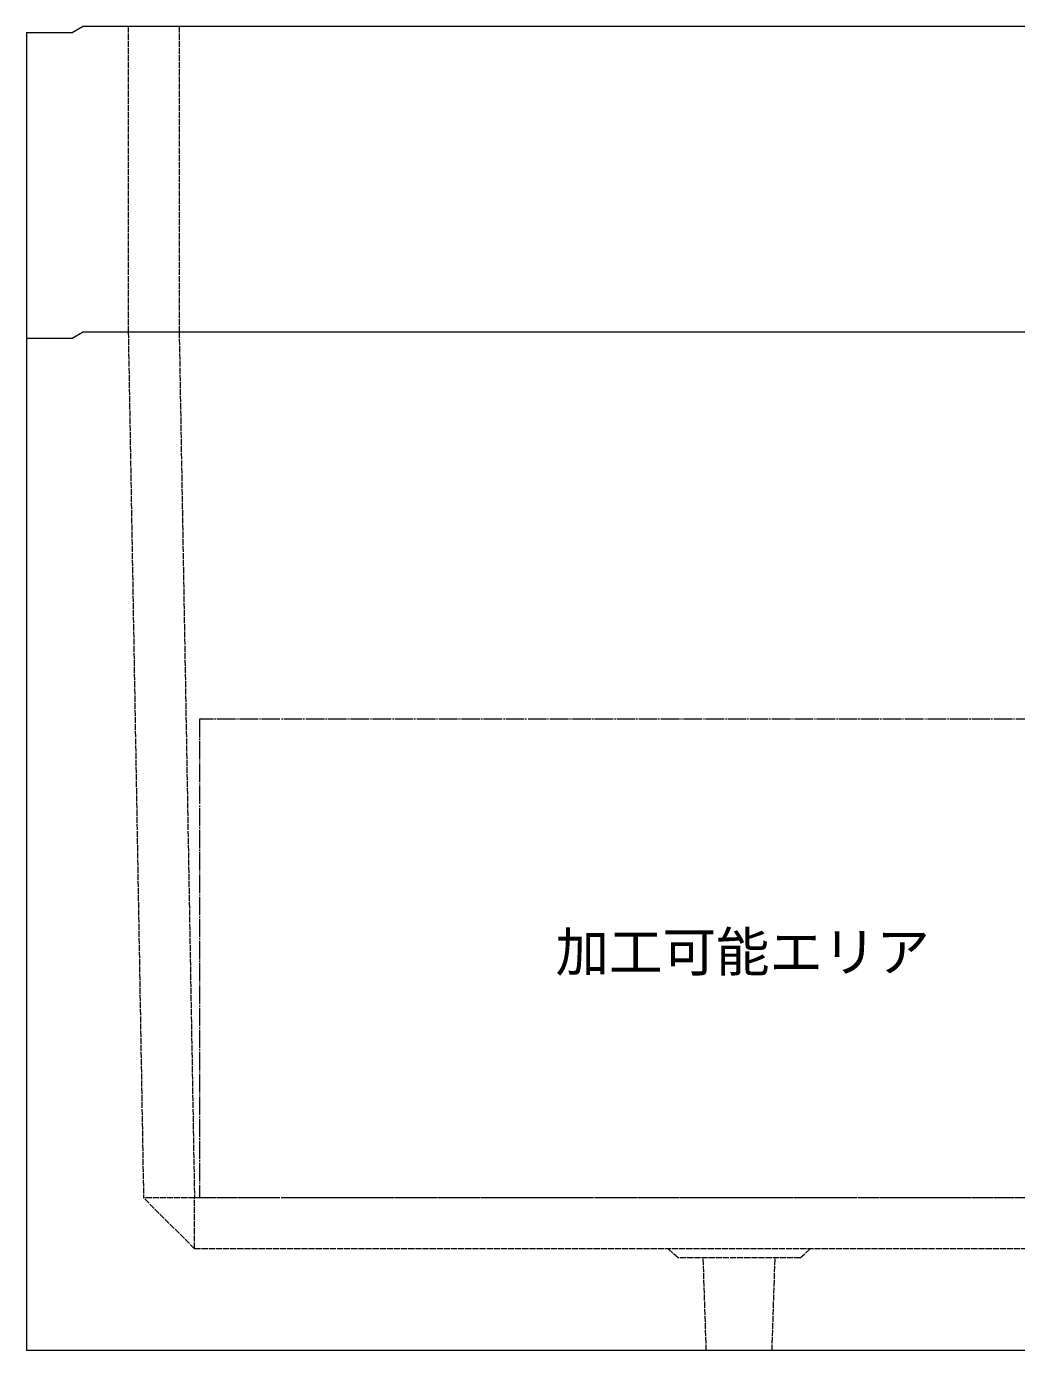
# Model space of a CAD drawing. Units: millimetres, scale not verified. Extents: x -3712 to 3712, y -2625 to 2625.
# Drawn here: x -738 to 235, y -1425 to -125 of the extents above; entities that cross this region are included whole.
import ezdxf
from ezdxf.enums import TextEntityAlignment as Align

# ---------------------------------------------------------------- set-up
doc = ezdxf.new("R2010")
doc.units = ezdxf.units.MM
doc.header["$LTSCALE"] = 10
doc.linetypes.add('LONG_DASHED1', pattern=[7, 6, -1])
doc.linetypes.add('LONG_DOUBLE_CHAIN', pattern=[21.8, 18, -1, 0.6, -0.6, 0.6, -1])
doc.layers.add('0-7_D-STR-STR5', color=1, linetype='LONG_DOUBLE_CHAIN', lineweight=9)
doc.layers.add('0-8_D-STR', color=7, linetype='Continuous', lineweight=9)
doc.styles.add('ＭＳ ゴシック', font='')
doc.styles.get('ＭＳ ゴシック').set_extended_font_data('MS Gothic')

# ---------------------------------------------------------------- blocks, each defined once
blk = doc.blocks.new('A$C3DAA399E')
at = {"layer": '0-7_D-STR-STR5'}
blk.add_line((5300, -8500), (-5300, -8500), dxfattribs=at)
blk.add_lwpolyline([(5300, -3800), (-5300, -3800), (-5300, -8500)], dxfattribs=at)
at = {"layer": '0-8_D-STR'}
for p, q in [((-6550, -60), (-6450, 0)), ((-7000, -60), (-7000, -10000)), ((-7000, -60), (-6550, -60)), ((7000, -10000), (-7000, -10000))]:
    blk.add_line(p, q, dxfattribs=at)
at = {"layer": '0-8_D-STR', "linetype": 'LONG_DASHED1'}
for p, q in [((-6000, 0), (-5850, -8500)), ((-5500, 0), (-5350, -8500)), ((-5350, -9000), (-5850, -8500)), ((5850, -8500), (-5850, -8500)), ((-5350, -9000), (-5350, -8500)), ((5350, -9000), (-5350, -9000)), ((-600, -9090), (-700, -9000)), ((600, -9090), (-600, -9090)), ((-323.4, -10000), (-352.5, -9090)), ((323.4, -10000), (352.5, -9090)), ((600, -9090), (700, -9000))]:
    blk.add_line(p, q, dxfattribs=at)
at = {"layer": '0-8_D-STR'}
blk.add_lwpolyline([(6550, -60), (6450, 0), (-6450, 0)], dxfattribs=at)
blk = doc.blocks.new('A$C72EA5727')
at = {"layer": '0-8_D-STR'}
for p, q in [((-6550, -60), (-6450, 0)), ((-7000, -60), (-7000, -3060)), ((-7000, -60), (-6550, -60)), ((-7000, -3060), (-6550, -3060)), ((-6550, -3060), (-6450, -3000))]:
    blk.add_line(p, q, dxfattribs=at)
at = {"layer": '0-8_D-STR', "linetype": 'LONG_DASHED1'}
for p, q in [((-6000, 0), (-6000, -3000)), ((-5500, 0), (-5500, -3000))]:
    blk.add_line(p, q, dxfattribs=at)
at = {"layer": '0-8_D-STR'}
for points in [[(6550, -60), (6450, 0), (-6450, 0)], [(6550, -3060), (6450, -3000), (-6450, -3000)]]:
    blk.add_lwpolyline(points, dxfattribs=at)

msp = doc.modelspace()

# ---------------------------------------------------------------- block references
at = {"layer": '0-8_D-STR', "xscale": 0.1, "yscale": 0.1}
for name, p in [('A$C72EA5727', (-37.5, -125)), ('A$C3DAA399E', (-37.5, -425))]:
    msp.add_blockref(name, p, dxfattribs=at)

# ---------------------------------------------------------------- texts
at = {"layer": '0-7_D-STR-STR5', "style": 'ＭＳ ゴシック'}
msp.add_text('加工可能エリア', height=38.49, dxfattribs=at).set_placement((-217.8, -1064.35), align=Align.BOTTOM_LEFT)

doc.saveas('drawing.dxf')
